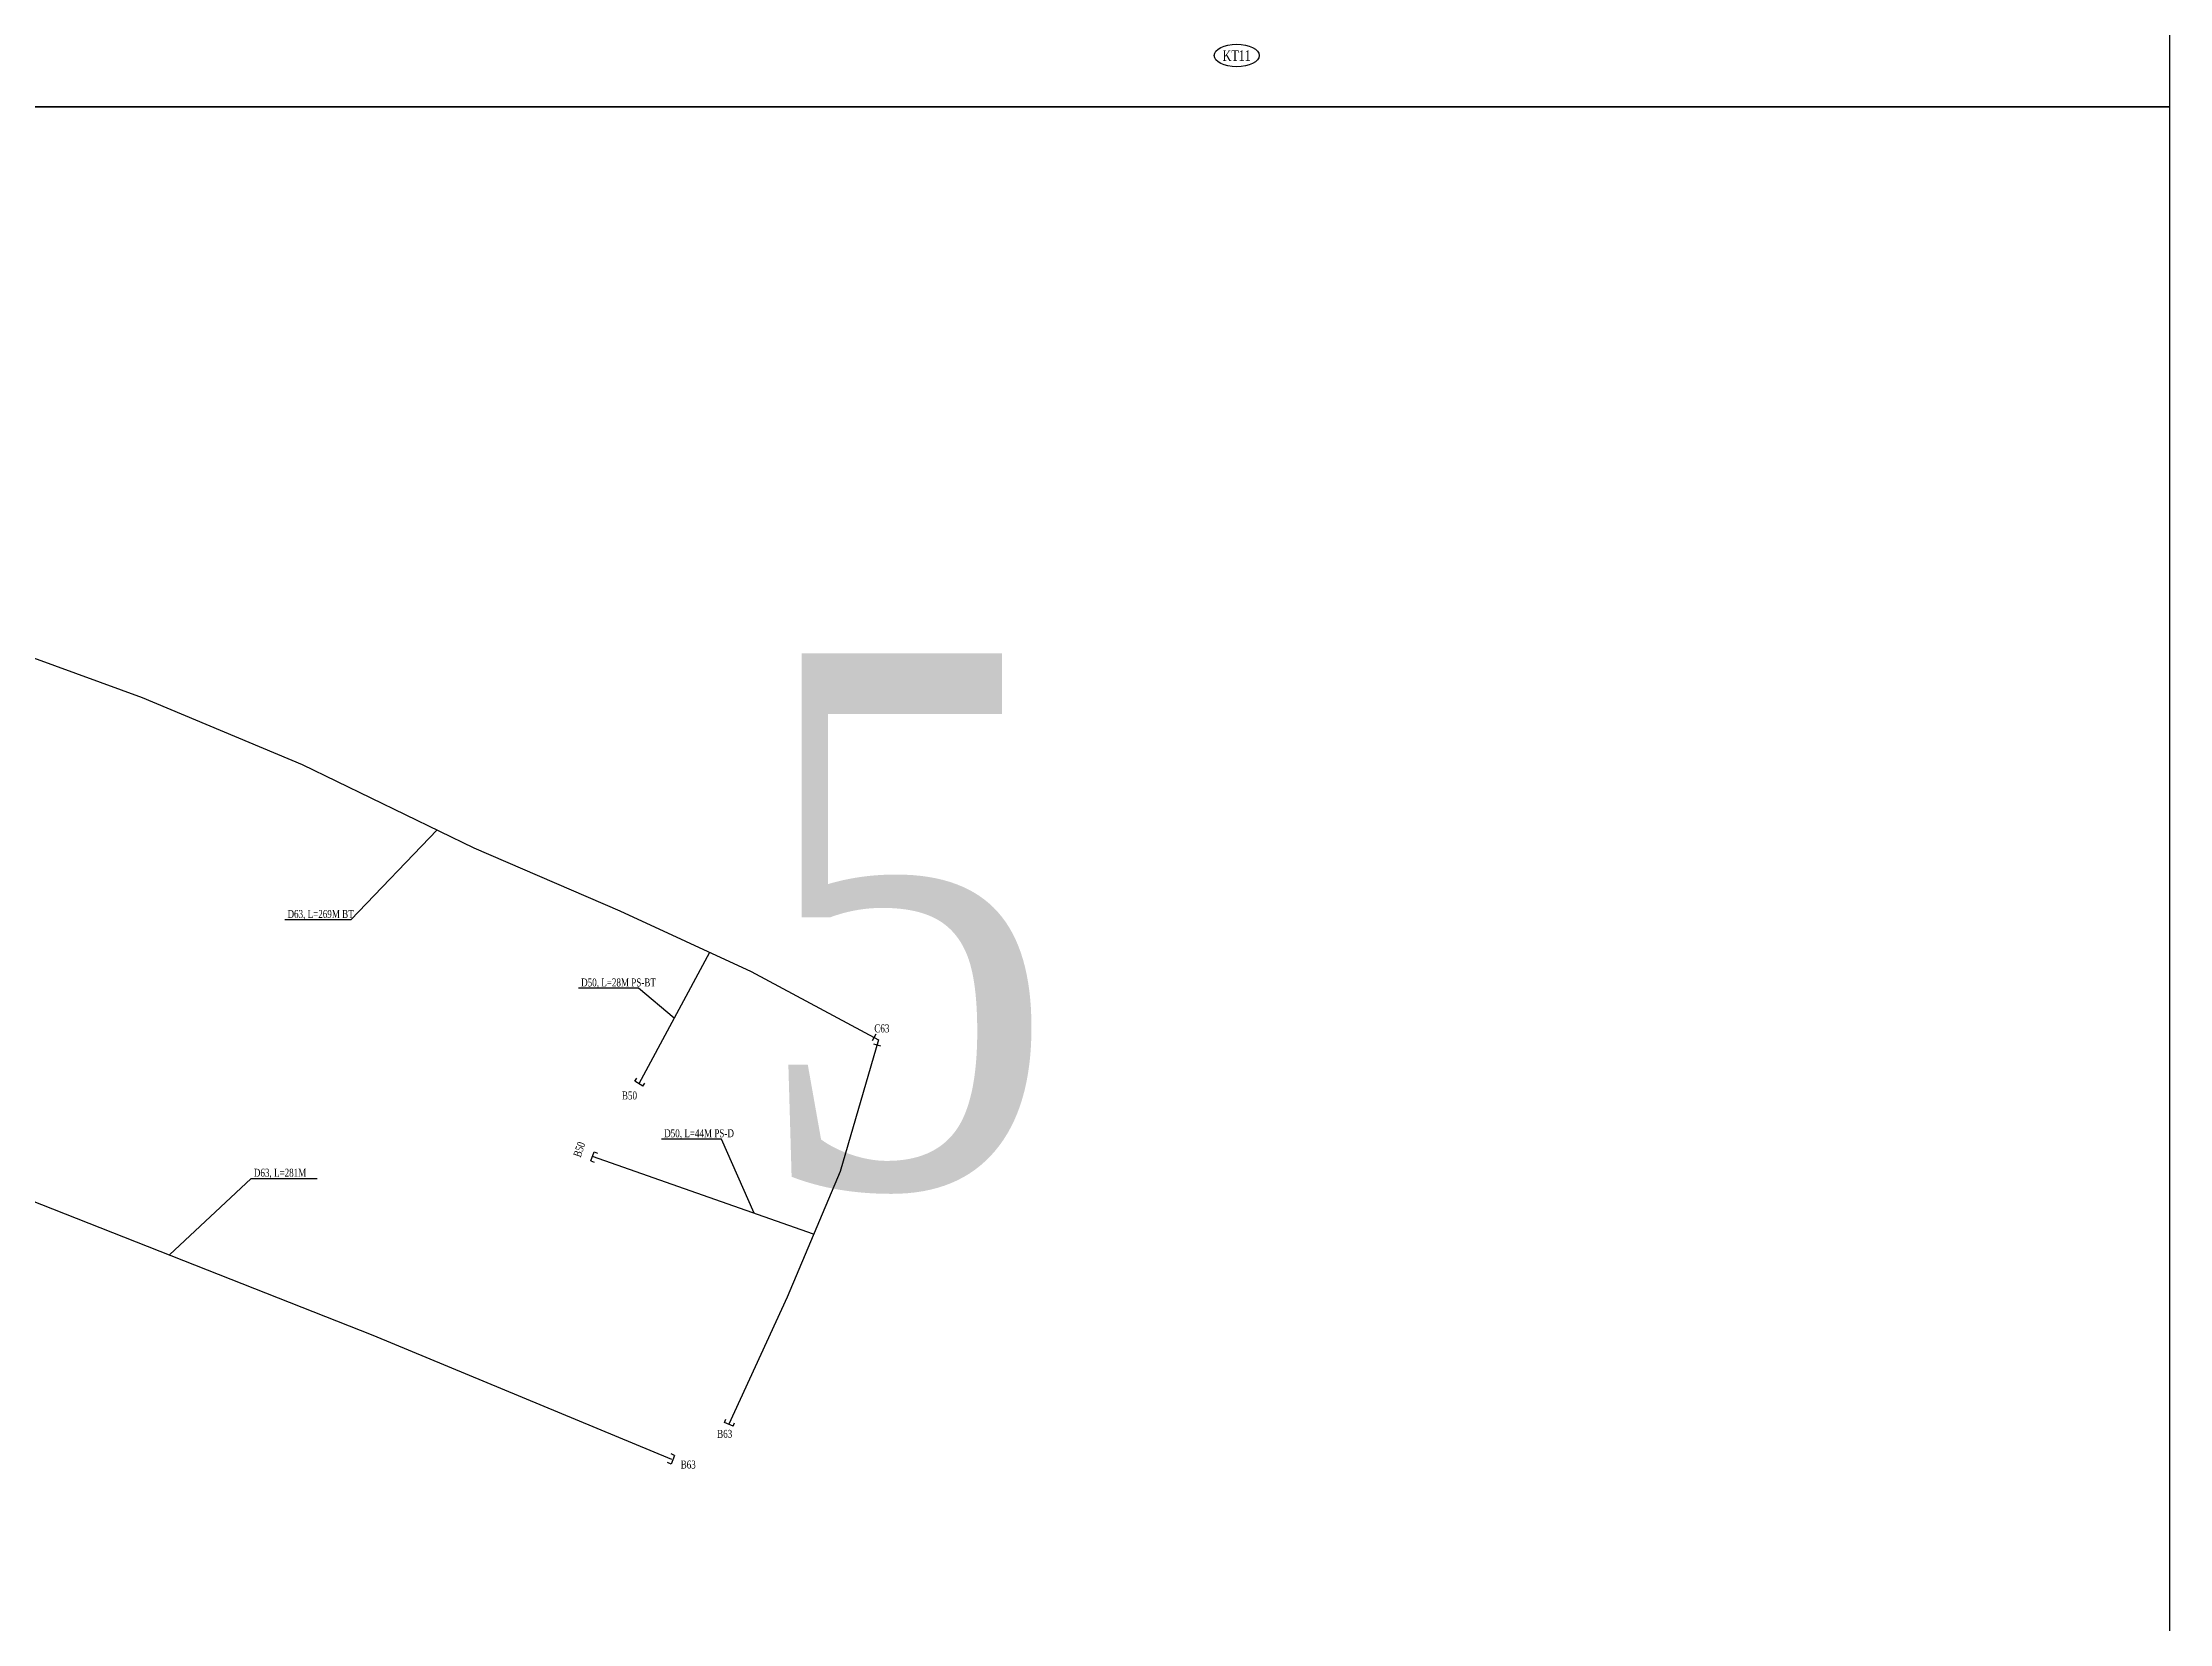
# Model space of a CAD drawing. Extents: x 549410 to 552487, y 2340860 to 2344743.
# Drawn here: x 551109.1 to 551508.4, y 2343892.3 to 2344189.2 of the extents above; entities that cross this region are included whole.
import ezdxf
from ezdxf.enums import TextEntityAlignment as Align

# ---------------------------------------------------------------- set-up
doc = ezdxf.new("R2010")
doc.units = 0
doc.header["$MEASUREMENT"] = 0
for name, color, linetype in [('50', 2, 'Continuous'), ('63', 1, 'Continuous'), ('ten dai khoi thuy', 210, 'Continuous'), ('Text D-L', 7, 'Continuous'), ('Text phu kien', 2, 'Continuous')]:
    doc.layers.add(name, color=color, linetype=linetype)
doc.styles.add('style1', font='VHTIME.TTF', dxfattribs={"width": 0.75})
doc.styles.add('Text', font='vntimeh.shx', dxfattribs={"width": 0.75, "bigfont": 'vn.shx'})
doc.styles.add('TextNode', font='vntimeh1.shx', dxfattribs={"width": 0.7, "bigfont": 'vn.shx'})

# ---------------------------------------------------------------- blocks, each defined once
blk = doc.blocks.new('bit')
at = {"color": 3, "linetype": 'Continuous'}
for points in [[(-0.3, -0.88), (-0.3, 0.88)], [(-0.3, 0.88), (0.39, 0.88)], [(-0.3, -0.88), (0.39, -0.88)]]:
    blk.add_lwpolyline(points, dxfattribs=at)
blk = doc.blocks.new('pt')
at = {"color": 3, "linetype": 'Continuous'}
blk.add_line((0.96, -0.69), (0.96, 0.69), dxfattribs=at)

msp = doc.modelspace()

# ---------------------------------------------------------------- linework, layer by layer
at = {"layer": '50'}
for points in [[(551234.34, 2344018.32), (551221.04, 2343993.68)], [(551253.86, 2343965.41), (551212.36, 2343980.03)]]:
    msp.add_lwpolyline(points, dxfattribs=at)
at = {"layer": '63', "color": 6}
for points in [[(551090.9, 2344079.63), (551127.79, 2344066.17), (551157.88, 2344053.63), (551190.07, 2344037.99), (551217.49, 2344026.11), (551242.12, 2344014.73), (551266.04, 2344001.9)], [(551266.04, 2344001.9), (551258.82, 2343977.22), (551248.9, 2343953.6)], [(551054.34, 2343993.06), (551106.53, 2343971.95), (551171.09, 2343946.48), (551227.16, 2343923.2)], [(551248.9, 2343953.6), (551237.92, 2343929.74)]]:
    msp.add_lwpolyline(points, dxfattribs=at)
at = {"layer": 'DEFPOINTS'}
for points in [[(551508.37, 2344177.08), (551033.35, 2344177.08), (551033.35, 2344483.75), (551508.37, 2344483.75)], [(551508.37, 2343870.41), (551033.35, 2343870.41), (551033.35, 2344177.08), (551508.37, 2344177.08)]]:
    msp.add_lwpolyline(points, close=True, dxfattribs=at)
at = {"layer": 'ten dai khoi thuy', "color": 3, "linetype": 'ByBlock'}
msp.add_ellipse((551333.28, 2344186.73), major_axis=(-4.22, 0), ratio=0.497929, dxfattribs=at)
at = {"layer": 'Text D-L', "color": 9}
for points in [[(551183.2, 2344041.32), (551166.98, 2344024.46), (551154.6, 2344024.46)], [(551227.69, 2344006), (551220.97, 2344011.61), (551209.72, 2344011.61)], [(551242.68, 2343969.35), (551236.56, 2343983.29), (551225.31, 2343983.29)], [(551132.93, 2343961.53), (551148.29, 2343975.88), (551160.67, 2343975.88)]]:
    msp.add_lwpolyline(points, dxfattribs=at)

# ---------------------------------------------------------------- block references
at = {"layer": '50'}
for name, p, rotation in [('pt', (551266.04, 2344001.9), 151.7990431122898), ('pt', (551266.04, 2344001.9), 253.7020262051307), ('bit', (551221.2, 2343993.93), 58.53198565424363), ('bit', (551212.64, 2343979.93), 339.3176967956387), ('bit', (551238.04, 2343930.01), 67.20867664248826), ('bit', (551227.16, 2343923.2), 157.452076790498)]:
    msp.add_blockref(name, p, dxfattribs=dict(at, rotation=rotation))

# ---------------------------------------------------------------- texts
at = {"layer": 'DEFPOINTS', "style": 'style1', "width": 0.75}
msp.add_text('5', height=100, dxfattribs=at).set_placement((551270.86, 2344023.74), align=Align.MIDDLE)
at = {"layer": 'ten dai khoi thuy', "color": 2, "style": 'TextNode', "width": 0.75}
msp.add_text('kt11', height=2, dxfattribs=at).set_placement((551333.28, 2344186.73), align=Align.MIDDLE)
at = {"layer": 'Text D-L', "color": 1, "style": 'Text', "width": 0.75}
for s, p in [('D63, L=269m bt', (551155.1, 2344024.34)), ('D50, L=28m ps-bt', (551210.22, 2344011.49)), ('D50, L=44m ps-d', (551225.81, 2343983.17)), ('D63, L=281m', (551148.79, 2343975.76))]:
    msp.add_text(s, height=1.5, dxfattribs=at).set_placement(p, align=Align.BOTTOM_LEFT)
at = {"layer": 'Text phu kien', "color": 4, "style": 'Text', "width": 0.75}
for s, p in [('C63', (551266.67, 2344004.06)), ('B50', (551219.3, 2343991.47)), ('B63', (551237.17, 2343927.93)), ('B63', (551230.32, 2343922.17))]:
    msp.add_text(s, height=1.5, dxfattribs=at).set_placement(p, align=Align.MIDDLE_CENTER)
msp.add_text('B50', height=1.5, rotation=71.0015, dxfattribs=at).set_placement((551209.87, 2343981.33), align=Align.MIDDLE_CENTER)

doc.saveas('drawing.dxf')
